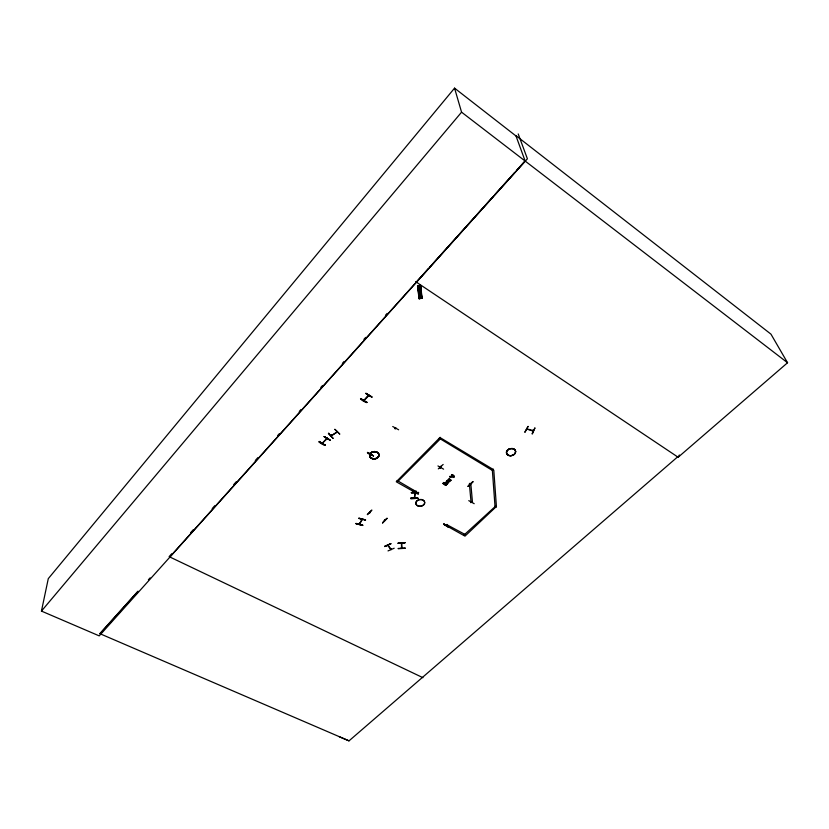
<?xml version="1.0" encoding="UTF-8"?>
<svg xmlns="http://www.w3.org/2000/svg" width="829" height="829" viewBox="0 0 829 829"><rect width="100%" height="100%" fill="white"/><g stroke="black" fill="none" stroke-linecap="round" stroke-linejoin="round"><path stroke-width="1.24" d="M410.832 498.612L418.065 498.312L410.821 498.136M418.054 498.353L410.821 498.074M337.227 431.629L337.175 432.21L337.071 431.463M410.832 498.643L418.065 498.312M411.35 492.84L418.614 492.499L411.371 492.519M414.396 497.711L414.334 498.322L415.028 492.364M414.707 497.825L415.132 492.84L415.039 493.431M362.574 525.482C342.18 519.793 376.553 528.643 355.973 523.71M362.708 525.182L356.097 523.441M452.375 476.634C454.323 479.359 455.484 474.841 452.271 475.007A1.119 0.85 -9.9 0 0 451.65 475.162L451.049 476.374L452.323 476.364M401.692 542.653L401.878 548.207L401.588 547.668M443.691 524.374L449.049 527.41L443.909 523.887M443.888 524.177L449.049 527.41M418.438 493.618L412.873 490.395M677.542 456.945L678.081 457.307L787.55 362.75L770.96 334.149L515.845 135.531L525.171 161.095L99.221 635.874L41.45 611.087L48.289 578.642L454.551 88.143L516.011 135.987M366.739 402.666C354.221 393.744 363.91 403.081 366.967 402.179M366.936 402.448L360.812 398.521M359.827 523.918L359.786 523.389M359.548 523.327L359.548 524.363L362.263 519.348M326.419 438.531L326.771 439.183L326.74 438.199M368.439 395.029L364.045 400.158M325.134 445.442C312.854 436.852 322.336 445.909 325.362 444.966M325.31 445.266L319.341 441.422M401.785 543.617L401.454 542.663M371.123 453.411L371.185 453.494M401.868 548.114L401.775 547.244M440.676 466.882L441.163 466.758M470.913 502.54L470.996 501.866M471.276 501.7L471.504 502.395L471.463 501.804M362.294 519.41L362.232 518.881M328.75 433.132L328.429 433.598L333.061 438.272M369.62 512.612L369.579 512.146M384.646 520.467L384.366 520.187M525.089 432.168L528.021 426.396M524.778 432.137L528.094 426.458M526.716 429.215L527.047 429.204M532.85 430.199C534.342 432.313 530.218 428.697 526.747 429.267L526.633 428.811M532.042 433.816L534.964 427.826L532.405 433.878M339.237 736.712L349.019 740.857L677.614 456.893L678.153 457.245L679.334 454.976M358.833 518.415L365.61 519.928L358.988 518.135M361.993 519.286L359.32 524.301L359.268 523.71M387.765 545.378L390.977 549.637L390.811 548.632M387.899 544.715L388.335 545.617M390.656 549.254L390.604 548.725M364.532 400.231L364.48 399.692L363.827 400.531M371.143 453.94L370.698 453.846M395.682 427.94L395.257 428.883L395.371 427.837M412.863 490.654C424.925 496.592 414.148 493.701 412.894 490.353M471.483 502.374L470.965 502.436M395.754 428.479L395.734 427.888M415.806 491.773L416.293 491.452M440.168 467.929L440.852 467.66M41.45 611.087L461.566 112.174L454.551 88.143M387.713 545.347L387.682 544.808M138.039 591.336L100.04 633.739L349.019 740.857M148.401 579.782L150.132 577.854M169.126 556.653L171.717 553.772M190.68 532.612L193.261 529.731M212.224 508.571L214.815 505.69M233.768 484.54L236.358 481.649M255.322 460.499L257.902 457.608M277.725 435.494L279.456 433.577M299.279 411.453L301 409.536M320.823 387.412L322.554 385.495M342.377 363.382L344.097 361.454M363.921 339.341L365.651 337.413M385.475 315.3L387.195 313.372M428.417 268.658L169.8 556.974L422.935 677.687M430.137 266.741L493.131 196.514M494.851 194.587L514.726 172.432M516.457 170.505L525.099 160.878M99.812 633.636L137.935 591.295M416.345 282.119L527.399 158.795L518.218 133.946M365.931 393.319L372.076 397.05L365.952 393.319M364.086 400.604L368.812 395.588L368.294 395.785M319.103 441.95L325.372 445.235M324.253 436.582L330.294 440.168L324.274 436.593M326.906 438.126L322.263 443.401L322.284 442.8M322.502 443.018L327.082 438.759L326.74 439.163M322.605 443.442L322.657 442.945M392.728 426.51L398.635 429.774M395.526 427.764L395.101 428.717L395.029 428.178M371.216 453.826L370.449 453.774M373.506 455.732C367.931 454.789 363.154 449.049 373.475 455.784M397.112 480.488L416.034 491.566L415.132 492.447L396.262 481.773L440.178 437.297M367.33 514.654L371.879 510.073L367.454 514.467M369.734 511.99L369.827 512.799L370.035 512.084M386.998 518.322L382.552 522.902L386.977 518.28M382.552 522.902L387.019 518.519M437.95 465.939L443.608 469.162M438.292 468.862L443.152 464.468M441.007 466.737L440.603 466.426M440.582 467.09L440.178 468.012L440.095 467.473M442.821 483.576C442.686 482.209 444.168 485.473 445.878 485.338L446.147 484.778M443.598 482.81C443.474 481.442 444.945 484.716 446.655 484.582L446.924 484.022M449.743 476.841C449.753 475.193 450.302 478.551 451.142 476.944M449.774 481.255L449.525 481.804L446.862 480.986L447.132 480.416M449.142 481.1L448.157 479.421M450.302 479.981L448.976 478.924L449.256 478.343M446.935 481.266C443.805 483.297 451.131 481.566 447.453 483.141M446.976 481.525L445.546 482.592L447.422 483.846L447.691 483.276M448.541 479.825L450.738 480.633L450.976 480.095M328.678 433.412L333.03 438.323M463.888 535.151L495.037 506.685L492.374 470.426L493.234 469.141M468.053 486.24L472.851 481.701M472.903 481.908L468.053 486.457L472.81 481.659M495.98 506.892L464.986 536.125L446.189 525.638L447.08 524.798L464.779 534.322M468.768 500.643L474.198 503.69M446.582 482.872L448.116 482.592L447.194 483.234L446.541 482.613M419.008 298.678L422.179 298.264L420.521 285.28L417.557 285.787L419.018 298.689L417.93 285.746M419.215 298.585L419.971 298.554L418.293 285.57L419.236 298.595M420.023 285.404L421.225 298.399L421.951 298.233M420.562 285.331L419.826 285.508L420.521 285.28L421.764 298.326L420.5 285.342M370.977 453.38L370.542 454.188L370.49 453.639M322.564 443.474L322.782 442.862M365.744 393.506L371.879 397.226M446.893 525.192L446.769 525.721L446.499 525.026M451.422 475.017L451.608 474.903A1.119 0.85 -9.9 0 1 452.23 474.737L452.779 474.882M337.196 432.127L331.154 435.836L331.051 435.09M334.906 429.36L339.807 434.158L334.895 429.349M414.842 492.882L414.78 492.364M414.593 498.27L414.573 497.307M330.097 440.334L324.035 436.593M369.858 512.809L369.838 511.98M384.687 546.477L390.915 543.793M384.739 546.57L390.894 543.606L384.697 546.29M336.947 431.971L331.299 435.785M331.745 435.007L331.755 435.546L331.465 434.831M440.841 466.717L441.463 467.038L441.318 466.52M419.578 298.616L418.303 285.622L419.961 298.564M469.898 483.328L470.375 484.271L470.147 483.763M417.909 286.979L420.645 286.502M420.769 287.476L417.982 287.756M418.148 289.166L420.894 288.689M418.282 290.337L421.028 289.86M419.059 297.238L421.795 296.865M439.235 438.251L492.374 470.426L493.794 470.24L496.416 506.509L494.954 506.291M469.432 484.209L470.841 484.022L472.457 502.073L471.069 502.26L469.359 483.825M398.117 543.244L405.122 542.798M398.127 543.347L405.122 542.612L398.117 543.057M398.221 548.456L405.194 547.979M398.231 548.725L405.205 548.28M387.951 545.181L391.195 549.544L391.143 548.953M411.339 492.737L418.583 492.695M533.182 430.603L533.461 431.049L533.327 430.313M421.443 298.305L419.982 285.352M421.578 298.357L420.324 285.425M533.285 431.08L526.456 428.997M470.033 483.742L470.54 484.063L470.385 483.535M448.199 479.68L450.344 480.24M358.853 518.322L365.496 520.104M447.173 480.675L449.183 481.369M470.23 484.229L469.732 483.483M526.591 429.495L526.56 428.8M384.418 520.695L384.521 520.032M443.909 524.115L449.297 527.171M443.909 482.509L446.976 484.281M443.132 483.266L446.189 485.038M373.527 455.991L367.599 452.375M495.037 506.685L496.063 507.286M440.24 437.691L493.317 469.525M368.366 396.055L368.097 395.392M415.64 281.642L678.153 457.245M415.091 492.882L415.08 492.053M450.116 476.478L451.183 477.214M461.566 112.174L787.55 362.75M388.003 545.741L388.034 544.777M441.37 466.996L440.935 466.281M449.308 478.602L451.028 480.354M448.582 480.095L449.826 481.514M388.013 550.912L394.189 548.218M532.757 430.241L532.809 430.966M527.213 428.883L527.441 429.422M470.789 502.063L470.841 502.654M414.313 498.208L414.324 497.307M421.163 291.166L418.417 291.539M440.344 438.914L398.221 481.11M440.779 467.204L440.292 467.67M440.427 467.152L440.479 468.116M447.007 524.405L447.194 525.358L446.696 525.203M446.821 524.726L446.468 525.151M416.034 491.255L416.293 491.908M415.971 491.172C416.148 492.664 416.251 491.908 415.598 491.587M414.21 497.752L414.334 498.322M401.733 542.757L401.827 543.575M401.537 547.254L401.599 548.238L401.443 543.606M401.464 547.316L401.599 548.238L401.464 547.668M388.252 545.078L388.304 545.669M384.791 520.115L384.853 520.653M368.812 395.091L368.822 395.682L368.604 394.967M362.004 518.819L361.962 519.907M361.713 519.265L361.765 519.793L361.682 519.255M359.454 523.368L359.548 524.363M336.47 431.754L336.574 432.5M327.113 438.251L327.103 438.852L327.061 438.303M452.655 475.773C451.67 477.856 451.038 474.25 452.655 475.773M452.841 476.602C453.95 478.861 454.738 474.706 452.841 476.602M371.402 458.313A4.684 3.637 -5.6 0 0 378.915 455.681A4.684 3.637 -5.6 0 0 372.563 452.023A4.684 3.637 -5.6 0 0 371.402 458.313A4.663 3.617 -5.6 0 0 378.894 455.691A4.673 3.627 -5.6 0 0 372.563 452.033A4.673 3.627 -5.6 0 0 371.413 458.313A4.673 3.627 -5.6 0 0 378.905 455.681A4.663 3.617 -5.6 0 0 372.573 452.054A4.663 3.617 -5.6 0 0 371.413 458.313M371.392 458.116A4.663 3.627 -5.6 0 0 378.884 455.494A4.663 3.627 -5.6 0 0 372.542 451.846A4.663 3.627 -5.6 0 0 371.392 458.116A4.653 3.617 -5.6 0 0 378.863 455.494A4.653 3.617 -5.6 0 0 372.553 451.857A4.653 3.617 -5.6 0 0 371.402 458.105M508.913 455.494A4.642 3.534 -13.5 0 0 515.617 451.515A4.673 3.565 -13.5 0 0 508.56 449.318A4.673 3.565 -13.5 0 0 508.902 455.515A4.673 3.565 -13.5 0 0 515.648 451.515A4.642 3.534 -13.5 0 0 508.571 449.339A4.653 3.544 -13.5 0 0 508.913 455.515A4.653 3.544 -13.5 0 0 515.638 451.515A4.653 3.544 -13.5 0 0 508.571 449.339A4.642 3.534 -13.5 0 0 508.913 455.494M418.407 506.167A4.487 3.357 -7.9 0 0 424.728 502.405A4.487 3.357 -7.9 0 0 417.692 500.395A4.487 3.357 -7.9 0 0 418.407 506.167M418.386 505.959A4.477 3.347 -7.9 0 0 424.686 502.208A4.477 3.347 -7.9 0 0 417.671 500.208A4.477 3.347 -7.9 0 0 418.386 505.959"/></g></svg>
